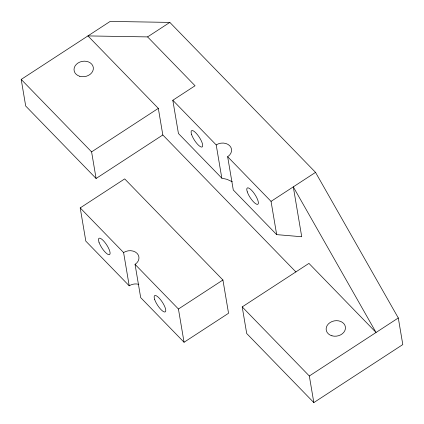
<?xml version="1.0" encoding="UTF-8"?>
<svg xmlns="http://www.w3.org/2000/svg" width="424" height="424" viewBox="0 0 424 424"><rect width="100%" height="100%" fill="white"/><g stroke="black" fill="none" stroke-linecap="round" stroke-linejoin="round"><path stroke-width="0.64" d="M162.821 134.97L96.094 178.483L25.7 106.027L21.2 79.426L110.171 21.412L169.833 22.403L315.536 172.367L398.3 317.974L402.8 344.574L313.829 402.588L246.704 333.502L242.205 306.902L308.937 263.394L376.056 332.48L293.291 186.873L301.724 236.746L276.671 234.626L233.28 189.968L227.656 156.716A9.715 7.717 -9.6 0 0 229.718 145.745A9.715 7.717 -9.6 0 0 216.203 144.918L172.812 100.265L195.056 85.759L147.589 36.904L87.932 35.913L158.327 108.369L162.821 134.97L295.936 271.98M147.589 36.904L169.833 22.403M96.094 178.483L91.595 151.882L158.327 108.369M80.205 207.903L124.688 178.896L222.923 280.004L228.547 313.257L184.058 342.263L140.673 297.606L135.049 264.353A9.715 7.717 -9.6 0 0 137.106 253.382A9.715 7.717 -9.6 0 0 123.591 252.556L80.205 207.903L85.828 241.15L129.214 285.808A9.715 7.717 -9.6 0 1 138.823 284.361M276.671 234.626L271.047 201.374L315.536 172.367M184.058 342.263L178.435 309.011L222.923 280.004M313.829 402.588L309.329 375.987L398.3 317.974M172.812 100.265L178.435 133.512L221.826 178.17L226.978 179.331L232.283 181.763M227.656 156.716L271.047 201.374M21.2 79.426L91.595 151.882M242.205 306.902L309.329 375.987M135.049 264.353L178.435 309.011M216.203 144.918L221.826 178.17M123.591 252.556L129.214 285.808M79.818 76.299A9.715 7.717 -9.6 0 0 93.301 67.506A9.715 7.717 -9.6 0 0 77.963 63.054A9.715 7.717 -9.6 0 0 79.818 76.299M331.928 335.792A9.715 7.717 -9.6 0 0 345.412 326.999A9.715 7.717 -9.6 0 0 330.079 322.547A9.715 7.717 -9.6 0 0 331.928 335.792M191.627 134.604A9.715 2.836 56.9 0 0 201.654 147.08A9.715 2.836 56.9 0 0 197.441 134.7A9.715 2.836 56.9 0 0 191.627 134.604M247.298 191.902A9.715 2.836 56.9 0 0 257.326 204.379A9.715 2.836 56.9 0 0 253.107 192.003A9.715 2.836 56.9 0 0 247.298 191.902M154.686 299.54A9.715 2.836 56.9 0 0 164.713 312.016A9.715 2.836 56.9 0 0 160.5 299.636A9.715 2.836 56.9 0 0 154.686 299.54M99.015 242.242A9.715 2.836 56.9 0 0 109.042 254.718A9.715 2.836 56.9 0 0 104.829 242.337A9.715 2.836 56.9 0 0 99.015 242.242"/></g></svg>
